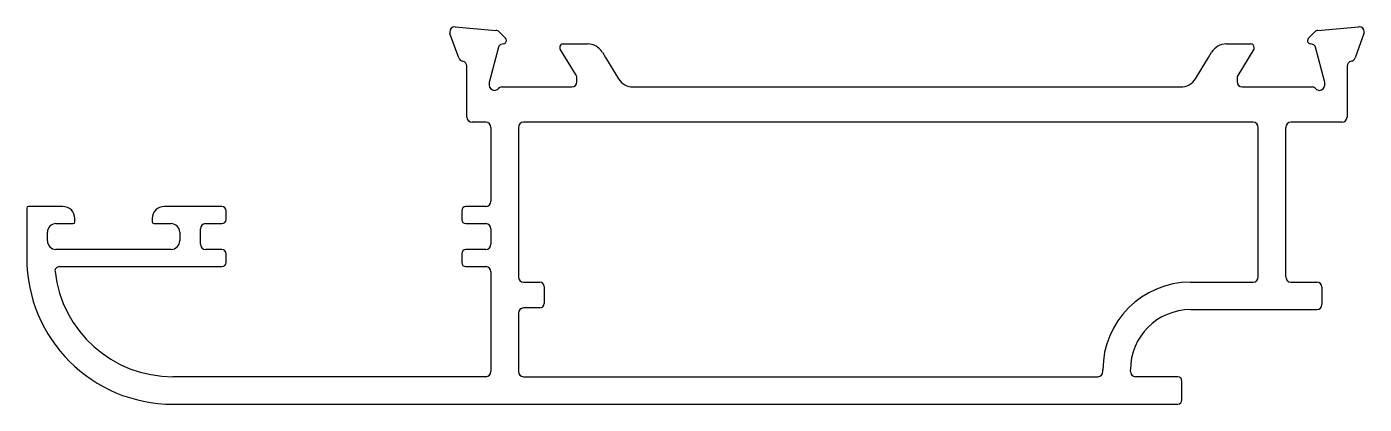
# Model space of a CAD drawing. Extents: x 744.4 to 822.2, y 667.9 to 689.9.
import ezdxf

# ---------------------------------------------------------------- set-up
doc = ezdxf.new("R2010")
doc.units = 0
doc.layers.get('0').update_dxf_attribs({"linetype": 'CONTINUOUS'})

msp = doc.modelspace()

# ---------------------------------------------------------------- linework, layer by layer
for p, q in [((769.563, 688.051), (769.048, 689.464)), ((769.357, 689.864), (771.723, 689.657)), ((771.909, 689.57), (772.272, 689.206)), ((818.99, 689.206), (819.353, 689.57)), ((819.539, 689.657), (821.905, 689.864)), ((822.214, 689.464), (821.699, 688.051)), ((771.872, 688.685), (771.341, 686.703)), ((772.183, 688.872), (772.014, 688.826)), ((776.387, 687.041), (775.46, 688.56)), ((775.631, 688.864), (777.056, 688.864)), ((814.206, 688.863), (815.631, 688.863)), ((815.802, 688.559), (814.875, 687.04)), ((819.248, 688.826), (819.079, 688.872)), ((819.921, 686.703), (819.39, 688.685)), ((777.91, 688.385), (778.094, 688.083)), ((778.094, 688.083), (778.851, 686.844)), ((812.412, 686.844), (813.168, 688.082)), ((813.168, 688.082), (813.352, 688.384)), ((770.031, 684.616), (770.031, 687.565)), ((821.231, 687.565), (821.231, 684.616)), ((771.331, 686.625), (771.331, 686.465)), ((772.057, 686.364), (776.131, 686.364)), ((776.431, 686.664), (776.431, 686.885)), ((779.704, 686.365), (811.558, 686.365)), ((814.831, 686.884), (814.831, 686.663)), ((815.131, 686.363), (819.217, 686.363)), ((819.931, 686.465), (819.931, 686.625)), ((771.128, 684.316), (770.331, 684.316)), ((771.428, 684.016), (771.428, 679.716)), ((773.028, 684.016), (773.028, 675.316)), ((815.767, 684.316), (773.328, 684.316)), ((816.067, 675.316), (816.067, 684.016)), ((817.667, 675.316), (817.667, 684.016)), ((820.931, 684.316), (817.967, 684.316)), ((744.428, 679.316), (744.428, 676.416)), ((746.528, 679.416), (744.528, 679.416)), ((755.778, 679.416), (752.428, 679.416)), ((771.128, 679.416), (769.978, 679.416)), ((747.228, 678.516), (747.228, 678.716)), ((751.728, 678.716), (751.728, 678.516)), ((756.028, 678.666), (756.028, 679.166)), ((769.728, 679.166), (769.728, 678.666)), ((745.628, 677.416), (745.628, 677.916)), ((746.128, 678.416), (747.128, 678.416)), ((751.828, 678.416), (752.828, 678.416)), ((753.328, 677.916), (753.328, 677.416)), ((754.528, 677.216), (754.528, 678.116)), ((754.828, 678.416), (755.778, 678.416)), ((769.978, 678.416), (771.128, 678.416)), ((771.428, 678.116), (771.428, 677.216)), ((752.828, 676.916), (746.128, 676.916)), ((755.778, 676.916), (754.828, 676.916)), ((771.128, 676.916), (769.978, 676.916)), ((756.028, 676.166), (756.028, 676.666)), ((769.728, 676.666), (769.728, 676.166)), ((746.32, 675.916), (755.778, 675.916)), ((769.978, 675.916), (771.128, 675.916)), ((771.428, 675.616), (771.428, 669.816)), ((773.328, 675.016), (774.278, 675.016)), ((774.528, 674.766), (774.528, 673.766)), ((812.128, 675.016), (815.767, 675.016)), ((817.967, 675.016), (819.467, 675.016)), ((819.767, 674.716), (819.767, 673.716)), ((773.028, 673.216), (773.028, 669.816)), ((774.278, 673.516), (773.328, 673.516)), ((812.128, 673.416), (819.467, 673.416)), ((807.028, 669.816), (807.028, 669.916)), ((808.628, 669.816), (808.628, 669.916)), ((771.128, 669.516), (752.928, 669.516)), ((773.328, 669.516), (806.728, 669.516)), ((811.378, 669.516), (808.928, 669.516)), ((811.628, 668.166), (811.628, 669.266)), ((752.928, 667.916), (811.378, 667.916))]:
    msp.add_line(p, q)
for centre, radius, start, end in [((769.331, 689.565), 0.3, 90, 180), ((769.312, 689.562), 0.281, 179.33603, 200.28031), ((769.331, 689.565), 0.3, 85, 90), ((771.696, 689.358), 0.3, 45, 85), ((819.565, 689.358), 0.3, 95, 135), ((821.931, 689.565), 0.3, 90, 95), ((821.931, 689.565), 0.3, 0, 90), ((821.95, 689.562), 0.281, 339.71969, 0.66397), ((772.065, 688.633), 0.2, 105, 165), ((772.131, 689.065), 0.2, 285, 345), ((772.131, 689.065), 0.2, 0, 45), ((772.131, 689.065), 0.2, 345, 0), ((775.631, 688.664), 0.2, 90, 180), ((775.631, 688.664), 0.2, 180, 211.39551), ((777.056, 687.864), 1, 31.39551, 90), ((814.206, 687.863), 1, 90, 148.60449), ((815.631, 688.663), 0.2, 0, 90), ((815.631, 688.663), 0.2, 328.60449, 0), ((819.131, 689.065), 0.2, 135, 180), ((819.131, 689.065), 0.2, 180, 195), ((819.131, 689.065), 0.2, 195, 255), ((819.196, 688.633), 0.2, 15, 75), ((769.844, 688.154), 0.3, 200, 259.09572), ((769.731, 687.565), 0.3, 360, 79.09572), ((821.531, 687.565), 0.3, 100.90428, 180), ((821.417, 688.154), 0.3, 280.90428, 340), ((776.131, 686.885), 0.3, 0, 31.39551), ((815.131, 686.884), 0.3, 148.60449, 180), ((771.631, 686.625), 0.3, 165, 180), ((771.631, 686.465), 0.3, 180, 270), ((771.631, 686.465), 0.3, 270, 318.18969), ((772.078, 686.065), 0.3, 94.00011, 138.18969), ((776.131, 686.664), 0.3, 270, 0), ((779.704, 687.365), 1, 211.4, 270), ((811.558, 687.365), 1, 270, 328.6), ((815.131, 686.663), 0.3, 180, 270), ((819.184, 686.065), 0.3, 41.81031, 83.57566), ((819.631, 686.465), 0.3, 221.81031, 270), ((819.631, 686.465), 0.3, 270, 0), ((819.631, 686.625), 0.3, 0, 15), ((770.331, 684.616), 0.3, 180, 270), ((771.128, 684.016), 0.3, 0, 90), ((773.328, 684.016), 0.3, 90, 180), ((815.767, 684.016), 0.3, 360, 90), ((817.967, 684.016), 0.3, 90, 180), ((820.931, 684.616), 0.3, 270, 0), ((744.528, 679.316), 0.1, 90, 180), ((746.528, 678.716), 0.7, 360, 90), ((752.428, 678.716), 0.7, 90, 180), ((755.778, 679.166), 0.25, 0, 90), ((769.978, 679.166), 0.25, 90, 180), ((771.128, 679.716), 0.3, 270, 0), ((747.128, 678.516), 0.1, 270, 0), ((751.828, 678.516), 0.1, 180, 270), ((755.778, 678.666), 0.25, 270, 0), ((769.978, 678.666), 0.25, 180, 270), ((746.128, 677.916), 0.5, 90, 180), ((752.828, 677.916), 0.5, 0, 90), ((754.828, 678.116), 0.3, 90, 180), ((771.128, 678.116), 0.3, 360, 90), ((746.128, 677.416), 0.5, 180, 270), ((752.828, 677.416), 0.5, 270, 360), ((754.828, 677.216), 0.3, 180, 270), ((755.778, 676.666), 0.25, 0, 90), ((769.978, 676.666), 0.25, 90, 180), ((771.128, 677.216), 0.3, 270, 360), ((752.928, 676.416), 8.5, 180, 270), ((755.778, 676.166), 0.25, 270, 0), ((769.978, 676.166), 0.25, 180, 270), ((746.32, 675.666), 0.25, 90, 186.47571), ((752.928, 676.416), 6.9, 186.47571, 270), ((771.128, 675.616), 0.3, 360, 90), ((773.328, 675.316), 0.3, 180, 270), ((774.278, 674.766), 0.25, 0, 90), ((812.128, 669.916), 5.101, 90.00475, 179.99802), ((815.767, 675.316), 0.3, 270, 360), ((817.967, 675.316), 0.3, 180, 270), ((819.467, 674.716), 0.3, 0, 90), ((773.328, 673.216), 0.3, 90, 180), ((774.278, 673.766), 0.25, 270, 0), ((812.128, 669.916), 3.5, 90, 180), ((819.467, 673.716), 0.3, 270, 0), ((771.128, 669.816), 0.3, 270, 360), ((773.328, 669.816), 0.3, 180, 270), ((806.728, 669.816), 0.3, 270, 0), ((808.928, 669.816), 0.3, 180, 270), ((811.378, 669.266), 0.25, 0, 90), ((811.378, 668.166), 0.25, 270, 0)]:
    msp.add_arc(centre, radius, start, end)

doc.saveas('drawing.dxf')
